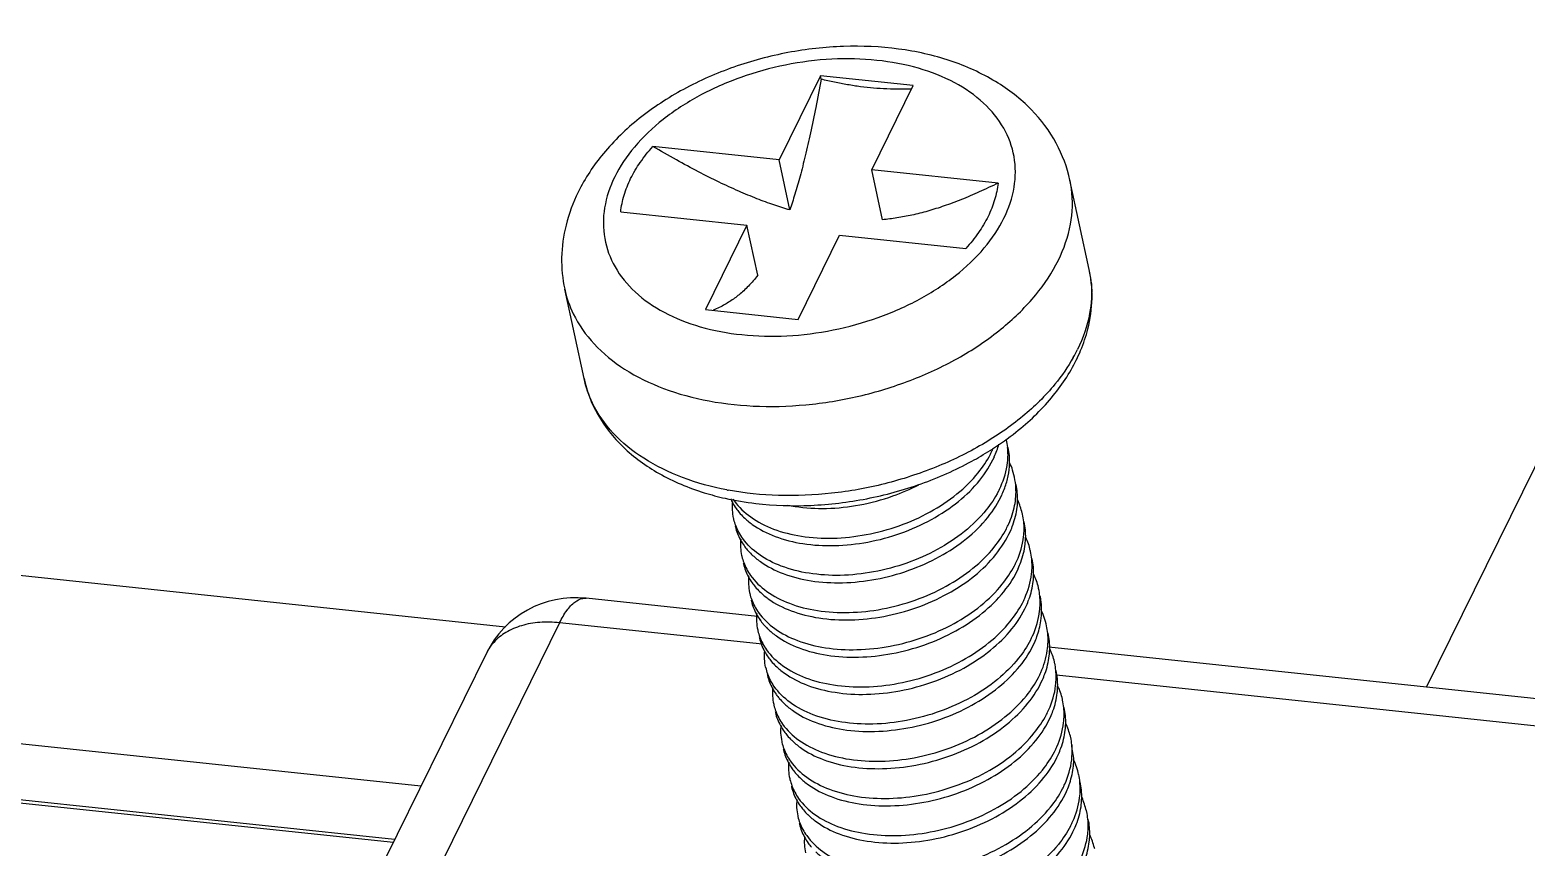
# Model space of a CAD drawing. Header units: millimetres. Extents: x 10368 to 13229, y -13270 to -11269.
# Drawn here: x 12221.61 to 12236.66, y -12121.19 to -12112.98 of the extents above; entities that cross this region are included whole.
import ezdxf

# ---------------------------------------------------------------- set-up
doc = ezdxf.new("R2010")
doc.units = ezdxf.units.MM

# ---------------------------------------------------------------- blocks, each defined once
blk = doc.blocks.new('u59')
at = {"color": 7, "linetype": 'Continuous'}
for p, q in [((-328.54, 144.576), (-276.921, 249.411)), ((-334.637, 150.723), (-335.055, 149.876)), ((-334.63, 150.687), (-334.637, 150.723)), ((-333.705, 150.624), (-334.637, 150.723)), ((-334.122, 149.777), (-333.705, 150.624)), ((-335.055, 149.876), (-336.325, 150.01)), ((-381.4, 149.789), (-337.807, 145.183)), ((-334.946, 149.373), (-335.055, 149.876)), ((-334.014, 149.274), (-334.122, 149.777)), ((-332.852, 149.643), (-334.122, 149.777)), ((-331.934, 148.775), (-332.128, 149.672)), ((-336.648, 149.353), (-335.378, 149.219)), ((-335.378, 149.219), (-335.795, 148.372)), ((-335.269, 148.716), (-335.378, 149.219)), ((-334.863, 148.273), (-334.446, 149.12)), ((-334.446, 149.12), (-333.175, 148.986)), ((-337.017, 147.679), (-337.211, 148.576)), ((-335.795, 148.372), (-334.863, 148.273)), ((-338.658, 143.578), (-381.34, 148.088)), ((-382.47, 147.615), (-338.935, 143.015)), ((-338.922, 143.042), (-381.377, 147.527)), ((-332.686, 146.687), (-332.705, 146.757)), ((-335.273, 145.287), (-336.996, 145.469)), ((-337.263, 145.222), (-342.244, 135.106)), ((-335.223, 145.007), (-337.263, 145.222)), ((-322.636, 143.952), (-332.341, 144.977)), ((-337.999, 144.917), (-342.98, 134.8)), ((-322.902, 143.705), (-332.264, 144.694))]:
    blk.add_line(p, q, dxfattribs=at)
for centre, radius, start, end in [((-332.978, 148.549), 1.068, 4.5647, 12.2501), ((-333.517, 148.693), 1.633, 330.5442, 333.7683), ((-333.545, 148.598), 1.653, 333.7734, 337.2464), ((-333.424, 146.919), 0.673, 5.6993, 12.1284), ((-334.593, 149.582), 3.109, 302.3149, 302.8257), ((-333.785, 147.362), 0.965, 332.4976, 335.753), ((-333.713, 147.262), 0.903, 335.7502, 340.0282), ((-333.662, 147.243), 0.849, 340.0241, 344.5813), ((-333.417, 146.842), 0.682, 358.4176, 12.1458), ((-333.473, 146.844), 0.738, 348.6999, 358.3944), ((-333.352, 146.542), 0.682, 18.4031, 24.7375), ((-333.352, 146.543), 0.681, 3.2591, 12.1522), ((-335.008, 149.547), 3.043, 259.1573, 259.4373), ((-335.034, 146.697), 0.557, 204.1666, 208.4019), ((-333.704, 146.988), 0.965, 332.4989, 335.753), ((-333.634, 146.889), 0.905, 335.749, 339.9376), ((-335.016, 146.706), 0.578, 208.4137, 215.4075), ((-334.991, 146.724), 0.608, 215.4191, 220.2756), ((-334.948, 146.761), 0.665, 220.2933, 225.8658), ((-333.263, 146.172), 0.673, 5.6993, 12.1284), ((-333.624, 146.614), 0.965, 332.4976, 335.753), ((-333.551, 146.514), 0.903, 335.7502, 340.0282), ((-334.935, 146.333), 0.578, 208.444, 215.4074), ((-334.911, 146.35), 0.608, 215.419, 220.2691), ((-334.868, 146.387), 0.665, 220.287, 225.8659), ((-333.182, 145.798), 0.673, 5.6993, 12.1284), ((-333.543, 146.24), 0.965, 332.4976, 335.753), ((-333.471, 146.14), 0.903, 335.7502, 340.0282), ((-334.855, 145.959), 0.578, 208.444, 215.4074), ((-334.83, 145.976), 0.608, 215.419, 220.2691), ((-334.787, 146.013), 0.665, 220.287, 225.8659), ((-333.101, 145.424), 0.673, 5.6993, 12.1284), ((-337.102, 144.475), 1, 83.9609, 153.8327), ((-333.462, 145.866), 0.965, 332.4976, 335.753), ((-333.39, 145.766), 0.903, 335.7502, 340.0282), ((-334.774, 145.585), 0.578, 208.444, 215.4074), ((-333.038, 145.045), 0.691, 12.293, 26.4694), ((-334.75, 145.603), 0.608, 215.419, 220.2691), ((-334.707, 145.639), 0.665, 220.287, 225.8659), ((-333.011, 145.051), 0.663, 5.733, 12.2327), ((-333.382, 145.493), 0.965, 332.4929, 335.7529), ((-333.31, 145.393), 0.904, 335.7494, 339.9927), ((-334.693, 145.211), 0.578, 208.5191, 215.4069), ((-334.669, 145.229), 0.608, 215.419, 220.2686), ((-334.626, 145.266), 0.665, 220.2865, 225.8659), ((-332.94, 144.676), 0.673, 5.6993, 12.1284), ((-333.301, 145.119), 0.965, 332.4976, 335.753), ((-333.229, 145.019), 0.903, 335.7502, 340.0282), ((-334.613, 144.838), 0.578, 208.444, 215.4074), ((-334.588, 144.855), 0.608, 215.419, 220.2691), ((-334.545, 144.892), 0.665, 220.287, 225.8659), ((-332.86, 144.303), 0.673, 5.6993, 12.1284), ((-333.221, 144.745), 0.965, 332.4976, 335.753), ((-333.148, 144.645), 0.903, 335.7502, 340.0282), ((-334.532, 144.464), 0.578, 208.444, 215.4074), ((-334.508, 144.481), 0.608, 215.419, 220.2691), ((-334.465, 144.518), 0.665, 220.287, 225.8659), ((-332.779, 143.929), 0.673, 5.6993, 12.1284), ((-333.14, 144.371), 0.965, 332.4976, 335.753), ((-333.068, 144.271), 0.903, 335.7502, 340.0282), ((-334.451, 144.09), 0.578, 208.444, 215.4074), ((-334.427, 144.107), 0.608, 215.419, 220.2691), ((-334.384, 144.144), 0.665, 220.287, 225.8659), ((-333.059, 143.997), 0.965, 332.4976, 335.753), ((-332.689, 143.556), 0.664, 5.6802, 12.1871), ((-332.987, 143.898), 0.904, 335.7499, 340.0166), ((-334.371, 143.716), 0.578, 208.444, 215.4074), ((-334.346, 143.734), 0.608, 215.419, 220.2691), ((-334.303, 143.77), 0.665, 220.287, 225.8659), ((-332.618, 143.181), 0.673, 5.6993, 12.1284), ((-332.979, 143.624), 0.965, 332.4976, 335.753), ((-332.906, 143.524), 0.903, 335.7502, 340.0282), ((-334.29, 143.342), 0.578, 208.444, 215.4074), ((-334.266, 143.36), 0.608, 215.419, 220.2691)]:
    blk.add_arc(centre, radius, start, end, dxfattribs=at)
for points, start_tangent, end_tangent in [([(-332.128, 149.672), (-332.266, 150.043), (-332.517, 150.382), (-332.876, 150.663), (-333.332, 150.872), (-333.852, 150.991), (-334.405, 151.017), (-334.965, 150.955), (-335.51, 150.809), (-336.016, 150.585), (-336.462, 150.291), (-336.821, 149.941), (-337.076, 149.552)], (-0.210869, 0.977514), (-0.441734, -0.897146)), ([(-332.792, 149.291), (-332.69, 149.601), (-332.691, 149.909), (-332.795, 150.195), (-332.997, 150.447), (-333.288, 150.651), (-333.652, 150.797), (-334.071, 150.877), (-334.524, 150.889), (-334.989, 150.83), (-335.441, 150.705), (-335.859, 150.519), (-336.221, 150.282), (-336.51, 150.005), (-336.708, 149.705)], (0.441734, 0.897146), (-0.441734, -0.897146)), ([(-334.63, 150.687), (-334.685, 150.404), (-334.739, 150.147), (-334.792, 149.916), (-334.844, 149.711), (-334.896, 149.531), (-334.946, 149.373)], (-0.185486, -0.982647), (-0.320445, -0.947267)), ([(-333.723, 150.587), (-333.834, 150.586), (-333.969, 150.589), (-334.103, 150.598), (-334.235, 150.612), (-334.366, 150.632), (-334.497, 150.657), (-334.63, 150.687)], (-0.999387, -0.035021), (-0.971154, 0.238451)), ([(-336.548, 149.688), (-336.451, 149.851), (-336.325, 150.01)], (0.441734, 0.897146), (0.673108, 0.739544)), ([(-334.946, 149.373), (-335.106, 149.423), (-335.277, 149.486), (-335.461, 149.562), (-335.657, 149.652), (-335.866, 149.757), (-336.088, 149.876), (-336.325, 150.01)], (-0.960593, 0.277958), (-0.866594, 0.499014)), ([(-336.708, 149.705), (-336.81, 149.395), (-336.809, 149.087), (-336.705, 148.801), (-336.503, 148.549), (-336.212, 148.345), (-335.848, 148.199), (-335.429, 148.119), (-334.976, 148.107), (-334.511, 148.166), (-334.059, 148.291), (-333.641, 148.477), (-333.279, 148.714), (-332.99, 148.991), (-332.792, 149.291)], (-0.441734, -0.897146), (0.441734, 0.897146)), ([(-336.648, 149.353), (-336.614, 149.521), (-336.548, 149.688)], (0.106327, 0.994331), (0.441734, 0.897146)), ([(-332.852, 149.643), (-333.041, 149.554), (-333.221, 149.477), (-333.394, 149.413), (-333.559, 149.361), (-333.718, 149.321), (-333.869, 149.293), (-334.014, 149.274)], (-0.898809, -0.43834), (-0.995587, -0.093845)), ([(-332.852, 149.643), (-332.886, 149.475), (-332.952, 149.308)], (-0.106327, -0.994331), (-0.441734, -0.897146)), ([(-332.245, 148.868), (-332.123, 149.229), (-332.113, 149.585), (-332.128, 149.672)], (0.441734, 0.897146), (-0.211857, 0.977301)), ([(-337.076, 149.552), (-337.198, 149.221), (-337.242, 148.893), (-337.211, 148.576)], (-0.441734, -0.897146), (0.210869, -0.977514)), ([(-332.952, 149.308), (-333.049, 149.145), (-333.175, 148.986)], (-0.441734, -0.897146), (-0.673108, -0.739544)), ([(-337.211, 148.576), (-337.125, 148.328), (-336.916, 148.026), (-336.61, 147.773), (-336.218, 147.579), (-335.759, 147.453), (-335.252, 147.399), (-334.72, 147.421), (-334.185, 147.517), (-333.672, 147.684), (-333.202, 147.913), (-332.797, 148.196), (-332.473, 148.519), (-332.245, 148.868)], (0.211857, -0.977301), (0.441734, 0.897146)), ([(-335.269, 148.716), (-335.315, 148.66), (-335.363, 148.607), (-335.41, 148.561), (-335.457, 148.521), (-335.503, 148.485), (-335.551, 148.453), (-335.601, 148.422), (-335.656, 148.393), (-335.718, 148.364)], (-0.607708, -0.794161), (-0.916433, -0.400188)), ([(-332.021, 147.959), (-331.948, 148.176), (-331.906, 148.481), (-331.934, 148.775)], (0.386564, 0.922263), (-0.210869, 0.977514)), ([(-331.913, 148.634), (-331.93, 148.332), (-332.052, 147.971)], (0.079803, -0.996811), (-0.441734, -0.897146)), ([(-332.095, 147.89), (-332.279, 147.621), (-332.603, 147.298), (-333.009, 147.016), (-333.479, 146.787), (-333.992, 146.62), (-334.526, 146.524), (-335.059, 146.502), (-335.566, 146.555)], (-0.491493, -0.870882), (-0.983054, 0.183314)), ([(-332.908, 146.97), (-332.672, 147.138), (-332.314, 147.485), (-332.062, 147.868)], (0.840319, 0.542092), (0.441734, 0.897146)), ([(-335.58, 146.558), (-336.025, 146.682), (-336.416, 146.876), (-336.723, 147.129), (-336.931, 147.431), (-337.017, 147.679)], (-0.982147, 0.188116), (-0.211857, 0.977301)), ([(-337.017, 147.679), (-336.879, 147.317), (-336.624, 146.991), (-336.262, 146.724), (-335.808, 146.53), (-335.597, 146.474)], (0.210869, -0.977514), (0.975867, -0.218365)), ([(-335.597, 146.474), (-335.289, 146.422), (-334.736, 146.403), (-334.173, 146.47), (-333.625, 146.62), (-333.117, 146.846), (-332.932, 146.955)], (0.975867, -0.218365), (0.845119, 0.534578)), ([(-335.517, 146.467), (-335.503, 146.446), (-335.34, 146.286), (-335.111, 146.165), (-334.83, 146.093), (-334.513, 146.073), (-334.178, 146.109), (-333.846, 146.198), (-333.536, 146.337), (-333.265, 146.518), (-333.051, 146.731), (-332.929, 146.916)], (0.544491, -0.838767), (0.461533, 0.887123)), ([(-332.825, 146.592), (-332.756, 146.834), (-332.755, 146.986)], (0.41041, 0.911901), (-0.099699, 0.995018)), ([(-335.411, 146.284), (-335.324, 146.211), (-335.095, 146.091), (-334.814, 146.018), (-334.497, 145.999), (-334.162, 146.034), (-333.83, 146.123), (-333.52, 146.262), (-333.249, 146.443), (-333.035, 146.656), (-332.889, 146.891)], (0.717132, -0.696937), (0.41041, 0.911901)), ([(-334.97, 146.405), (-334.894, 146.392), (-334.577, 146.372), (-334.243, 146.408), (-333.911, 146.497), (-333.65, 146.61)], (0.979648, -0.200722), (0.8894, 0.45713)), ([(-332.784, 146.578), (-332.749, 146.699)], (0.342689, 0.939449), (0.194819, 0.980839)), ([(-332.655, 146.449), (-332.67, 146.612)], (0.025892, 0.999665), (-0.21051, 0.977592)), ([(-332.849, 146.542), (-332.971, 146.357), (-333.19, 146.14), (-333.463, 145.959), (-333.769, 145.823), (-334.104, 145.734), (-334.44, 145.699), (-334.753, 145.72), (-335.032, 145.792), (-335.258, 145.911), (-335.419, 146.068), (-335.491, 146.201)], (-0.461513, -0.887133), (-0.350755, 0.936467)), ([(-335.331, 145.91), (-335.243, 145.837), (-335.014, 145.717), (-334.733, 145.644), (-334.416, 145.625), (-334.081, 145.66), (-333.749, 145.75), (-333.439, 145.888), (-333.169, 146.069), (-332.954, 146.282), (-332.809, 146.517)], (0.717132, -0.696937), (0.41041, 0.911901)), ([(-332.744, 146.218), (-332.685, 146.4), (-332.672, 146.582)], (0.41041, 0.911901), (-0.056715, 0.99839)), ([(-335.512, 146.273), (-335.521, 146.437)], (-0.209965, 0.977709), (0.095684, 0.995412)), ([(-332.703, 146.205), (-332.659, 146.385), (-332.655, 146.449)], (0.341218, 0.939984), (0.025892, 0.999665)), ([(-332.605, 146.313), (-332.608, 146.324), (-332.652, 146.454)], (-0.21051, 0.977592), (-0.417903, 0.908491)), ([(-335.491, 146.201), (-335.509, 146.259), (-335.512, 146.273)], (-0.350755, 0.936467), (-0.209965, 0.977709)), ([(-335.496, 146.198), (-335.494, 146.188), (-335.443, 146.057)], (0.210234, -0.977651), (0.475952, -0.879471)), ([(-335.41, 145.827), (-335.342, 145.699), (-335.179, 145.538), (-334.95, 145.418), (-334.669, 145.345), (-334.351, 145.326), (-334.017, 145.361), (-333.685, 145.451), (-333.374, 145.589), (-333.104, 145.77), (-332.89, 145.983), (-332.768, 146.168)], (0.350903, -0.936412), (0.461533, 0.887123)), ([(-332.663, 145.844), (-332.595, 146.086), (-332.593, 146.238)], (0.41041, 0.911901), (-0.099699, 0.995018)), ([(-332.574, 146.076), (-332.589, 146.238)], (0.025892, 0.999665), (-0.21051, 0.977592)), ([(-335.44, 146.062), (-335.431, 145.899)], (-0.095434, -0.995436), (0.210234, -0.977651)), ([(-335.25, 145.536), (-335.163, 145.463), (-334.934, 145.343), (-334.653, 145.271), (-334.335, 145.251), (-334.001, 145.287), (-333.669, 145.376), (-333.358, 145.515), (-333.088, 145.695), (-332.874, 145.909), (-332.728, 146.143)], (0.717132, -0.696937), (0.41041, 0.911901)), ([(-332.622, 145.832), (-332.579, 146.012), (-332.574, 146.076)], (0.341218, 0.939984), (0.025892, 0.999665)), ([(-332.525, 145.939), (-332.527, 145.95), (-332.572, 146.08)], (-0.21051, 0.977592), (-0.417903, 0.908491)), ([(-335.431, 145.899), (-335.429, 145.889), (-335.41, 145.827)], (0.210234, -0.977651), (0.350903, -0.936412)), ([(-332.583, 145.47), (-332.514, 145.713), (-332.513, 145.865)], (0.41041, 0.911901), (-0.099699, 0.995018)), ([(-332.494, 145.702), (-332.508, 145.864)], (0.025892, 0.999665), (-0.21051, 0.977592)), ([(-335.415, 145.824), (-335.413, 145.815), (-335.363, 145.684)], (0.210234, -0.977651), (0.475952, -0.879471)), ([(-335.33, 145.453), (-335.261, 145.325), (-335.098, 145.164), (-334.869, 145.044), (-334.588, 144.971), (-334.271, 144.952), (-333.936, 144.988), (-333.604, 145.077), (-333.294, 145.215), (-333.024, 145.396), (-332.809, 145.61), (-332.687, 145.795)], (0.350903, -0.936412), (0.461533, 0.887123)), ([(-335.169, 145.162), (-335.082, 145.09), (-334.853, 144.969), (-334.572, 144.897), (-334.255, 144.877), (-333.92, 144.913), (-333.588, 145.002), (-333.278, 145.141), (-333.007, 145.322), (-332.793, 145.535), (-332.647, 145.769)], (0.717132, -0.696937), (0.41041, 0.911901)), ([(-332.444, 145.565), (-332.446, 145.576), (-332.491, 145.707)], (-0.21051, 0.977592), (-0.417903, 0.908491)), ([(-335.36, 145.689), (-335.351, 145.525)], (-0.095434, -0.995436), (0.210234, -0.977651)), ([(-332.541, 145.458), (-332.498, 145.638), (-332.494, 145.702)], (0.341218, 0.939984), (0.025892, 0.999665)), ([(-337.263, 145.222), (-337.188, 145.348), (-337.109, 145.431), (-337.03, 145.468), (-336.997, 145.469)], (0.441734, 0.897146), (0.993802, -0.111161)), ([(-335.351, 145.525), (-335.349, 145.516), (-335.33, 145.453)], (0.210234, -0.977651), (0.350903, -0.936412)), ([(-335.335, 145.45), (-335.333, 145.441), (-335.282, 145.31)], (0.210234, -0.977651), (0.475952, -0.879471)), ([(-335.249, 145.079), (-335.181, 144.951), (-335.018, 144.791), (-334.789, 144.67), (-334.507, 144.598), (-334.19, 144.578), (-333.856, 144.614), (-333.524, 144.703), (-333.213, 144.842), (-332.943, 145.023), (-332.729, 145.236), (-332.607, 145.421)], (0.350903, -0.936412), (0.461533, 0.887123)), ([(-332.502, 145.096), (-332.434, 145.339), (-332.432, 145.491)], (0.41041, 0.911901), (-0.099699, 0.995018)), ([(-332.413, 145.352), (-332.421, 145.457), (-332.428, 145.491)], (-0.006819, 0.999977), (-0.211783, 0.977317)), ([(-335.279, 145.315), (-335.27, 145.151)], (-0.095434, -0.995436), (0.210234, -0.977651)), ([(-335.089, 144.789), (-335.001, 144.716), (-334.773, 144.595), (-334.491, 144.523), (-334.174, 144.503), (-333.84, 144.539), (-333.507, 144.628), (-333.197, 144.767), (-332.927, 144.948), (-332.712, 145.161), (-332.567, 145.395)], (0.717132, -0.696937), (0.41041, 0.911901)), ([(-332.461, 145.084), (-332.42, 145.241), (-332.413, 145.352)], (0.341791, 0.939776), (-0.006819, 0.999977)), ([(-337.263, 145.222), (-337.463, 145.226), (-337.646, 145.193), (-337.803, 145.125), (-337.925, 145.025), (-337.999, 144.917)], (-0.994465, 0.105072), (-0.442477, -0.89678)), ([(-335.27, 145.151), (-335.268, 145.142), (-335.249, 145.079)], (0.210234, -0.977651), (0.350903, -0.936412)), ([(-332.421, 144.723), (-332.356, 144.942), (-332.352, 145.117)], (0.41041, 0.911901), (-0.100223, 0.994965)), ([(-332.332, 144.954), (-332.347, 145.117)], (0.025892, 0.999665), (-0.21051, 0.977592)), ([(-335.254, 145.076), (-335.252, 145.067), (-335.201, 144.935)], (0.210234, -0.977651), (0.477113, -0.878842)), ([(-332.526, 145.047), (-332.646, 144.865), (-332.857, 144.653), (-333.125, 144.472), (-333.433, 144.333), (-333.771, 144.241), (-334.11, 144.204), (-334.424, 144.224), (-334.71, 144.297), (-334.943, 144.421), (-335.103, 144.582), (-335.168, 144.706)], (-0.461604, -0.887086), (-0.350985, 0.936381)), ([(-335.008, 144.415), (-334.921, 144.342), (-334.692, 144.222), (-334.411, 144.149), (-334.093, 144.13), (-333.759, 144.165), (-333.427, 144.254), (-333.116, 144.393), (-332.846, 144.574), (-332.632, 144.787), (-332.486, 145.022)], (0.717132, -0.696937), (0.41041, 0.911901)), ([(-332.38, 144.71), (-332.337, 144.89), (-332.332, 144.954)], (0.341218, 0.939984), (0.025892, 0.999665)), ([(-332.283, 144.818), (-332.285, 144.829), (-332.33, 144.959)], (-0.21051, 0.977592), (-0.417903, 0.908491)), ([(-335.19, 144.777), (-335.199, 144.94)], (-0.210554, 0.977582), (0.094419, 0.995533)), ([(-335.168, 144.706), (-335.188, 144.772), (-335.19, 144.777)], (-0.350985, 0.936381), (-0.210554, 0.977582)), ([(-335.173, 144.703), (-335.171, 144.693), (-335.121, 144.562)], (0.210234, -0.977651), (0.475952, -0.879471)), ([(-335.088, 144.332), (-335.019, 144.204), (-334.856, 144.043), (-334.627, 143.923), (-334.346, 143.85), (-334.029, 143.831), (-333.694, 143.866), (-333.362, 143.955), (-333.052, 144.094), (-332.782, 144.275), (-332.567, 144.488), (-332.445, 144.673)], (0.350903, -0.936412), (0.461533, 0.887123)), ([(-332.341, 144.349), (-332.272, 144.591), (-332.271, 144.743)], (0.41041, 0.911901), (-0.099699, 0.995018)), ([(-332.252, 144.581), (-332.267, 144.743)], (0.025892, 0.999665), (-0.21051, 0.977592)), ([(-335.118, 144.567), (-335.109, 144.404)], (-0.095434, -0.995436), (0.210234, -0.977651)), ([(-334.927, 144.041), (-334.84, 143.968), (-334.611, 143.848), (-334.33, 143.775), (-334.013, 143.756), (-333.678, 143.791), (-333.346, 143.881), (-333.036, 144.019), (-332.766, 144.2), (-332.551, 144.414), (-332.405, 144.648)], (0.717132, -0.696937), (0.41041, 0.911901)), ([(-332.299, 144.336), (-332.256, 144.516), (-332.252, 144.581)], (0.341218, 0.939984), (0.025892, 0.999665)), ([(-332.202, 144.444), (-332.204, 144.455), (-332.249, 144.585)], (-0.21051, 0.977592), (-0.417903, 0.908491)), ([(-335.109, 144.404), (-335.107, 144.394), (-335.088, 144.332)], (0.210234, -0.977651), (0.350903, -0.936412)), ([(-332.26, 143.975), (-332.192, 144.217), (-332.19, 144.369)], (0.41041, 0.911901), (-0.099699, 0.995018)), ([(-332.171, 144.207), (-332.186, 144.369)], (0.025892, 0.999665), (-0.21051, 0.977592)), ([(-335.093, 144.329), (-335.091, 144.319), (-335.04, 144.188)], (0.210234, -0.977651), (0.475952, -0.879471)), ([(-335.007, 143.958), (-334.939, 143.83), (-334.776, 143.669), (-334.547, 143.549), (-334.265, 143.476), (-333.948, 143.457), (-333.614, 143.492), (-333.282, 143.582), (-332.971, 143.72), (-332.701, 143.901), (-332.487, 144.115), (-332.365, 144.299)], (0.350903, -0.936412), (0.461533, 0.887123)), ([(-334.847, 143.667), (-334.76, 143.594), (-334.531, 143.474), (-334.249, 143.402), (-333.932, 143.382), (-333.598, 143.418), (-333.265, 143.507), (-332.955, 143.646), (-332.685, 143.826), (-332.471, 144.04), (-332.325, 144.274)], (0.717132, -0.696937), (0.41041, 0.911901)), ([(-332.219, 143.963), (-332.176, 144.143), (-332.171, 144.207)], (0.341218, 0.939984), (0.025892, 0.999665)), ([(-332.121, 144.07), (-332.124, 144.081), (-332.169, 144.211)], (-0.21051, 0.977592), (-0.417903, 0.908491)), ([(-335.037, 144.194), (-335.028, 144.03)], (-0.095434, -0.995436), (0.210234, -0.977651)), ([(-335.028, 144.03), (-335.026, 144.02), (-335.007, 143.958)], (0.210234, -0.977651), (0.350903, -0.936412)), ([(-335.012, 143.955), (-335.01, 143.946), (-334.96, 143.815)], (0.210234, -0.977651), (0.475952, -0.879471)), ([(-334.926, 143.584), (-334.858, 143.456), (-334.695, 143.295), (-334.466, 143.175), (-334.185, 143.103), (-333.868, 143.083), (-333.533, 143.119), (-333.201, 143.208), (-332.891, 143.347), (-332.62, 143.527), (-332.406, 143.741), (-332.284, 143.926)], (0.350903, -0.936412), (0.461533, 0.887123)), ([(-334.766, 143.293), (-334.679, 143.221), (-334.45, 143.1), (-334.169, 143.028), (-333.852, 143.008), (-333.517, 143.044), (-333.185, 143.133), (-332.875, 143.272), (-332.604, 143.453), (-332.39, 143.666), (-332.244, 143.9)], (0.717132, -0.696937), (0.41041, 0.911901)), ([(-332.18, 143.601), (-332.111, 143.844), (-332.11, 143.996)], (0.41041, 0.911901), (-0.099699, 0.995018)), ([(-332.09, 143.843), (-332.105, 143.992), (-332.105, 143.995)], (0.012541, 0.999921), (-0.211139, 0.977456)), ([(-334.957, 143.82), (-334.948, 143.656)], (-0.095434, -0.995436), (0.210234, -0.977651)), ([(-332.138, 143.589), (-332.096, 143.761), (-332.09, 143.843)], (0.341404, 0.939917), (0.012541, 0.999921)), ([(-332.041, 143.696), (-332.092, 143.846)], (-0.211139, 0.977456), (-0.429435, 0.903098)), ([(-334.948, 143.656), (-334.945, 143.647), (-334.926, 143.584)], (0.210234, -0.977651), (0.350903, -0.936412)), ([(-332.099, 143.227), (-332.031, 143.462), (-332.029, 143.622)], (0.41041, 0.911901), (-0.099797, 0.995008)), ([(-332.01, 143.459), (-332.025, 143.622)], (0.025892, 0.999665), (-0.21051, 0.977592)), ([(-334.931, 143.581), (-334.929, 143.572), (-334.879, 143.441)], (0.210234, -0.977651), (0.475952, -0.879471)), ([(-334.846, 143.21), (-334.777, 143.082), (-334.614, 142.922), (-334.386, 142.801), (-334.104, 142.729), (-333.787, 142.709), (-333.453, 142.745), (-333.12, 142.834), (-332.81, 142.973), (-332.54, 143.154), (-332.325, 143.367), (-332.203, 143.552)], (0.350903, -0.936412), (0.461533, 0.887123)), ([(-334.686, 142.92), (-334.598, 142.847), (-334.369, 142.726), (-334.088, 142.654), (-333.771, 142.635), (-333.436, 142.67), (-333.104, 142.759), (-332.794, 142.898), (-332.524, 143.079), (-332.309, 143.292), (-332.163, 143.526)], (0.717132, -0.696937), (0.41041, 0.911901)), ([(-332.057, 143.215), (-332.014, 143.395), (-332.01, 143.459)], (0.341218, 0.939984), (0.025892, 0.999665)), ([(-331.96, 143.323), (-331.963, 143.333), (-332.007, 143.464)], (-0.21051, 0.977592), (-0.417903, 0.908491)), ([(-334.876, 143.446), (-334.867, 143.282)], (-0.095434, -0.995436), (0.210234, -0.977651)), ([(-334.867, 143.282), (-334.865, 143.273), (-334.846, 143.21)], (0.210234, -0.977651), (0.350903, -0.936412)), ([(-334.851, 143.208), (-334.849, 143.198), (-334.798, 143.067)], (0.210234, -0.977651), (0.475952, -0.879471)), ([(-332.123, 143.178), (-332.245, 142.993), (-332.459, 142.78), (-332.729, 142.599), (-333.04, 142.46), (-333.372, 142.371), (-333.706, 142.335), (-334.024, 142.355), (-334.305, 142.427), (-334.534, 142.548), (-334.697, 142.708), (-334.765, 142.837)], (-0.461533, -0.887123), (-0.350903, 0.936412)), ([(-334.605, 142.546), (-334.518, 142.473), (-334.289, 142.353), (-334.007, 142.28), (-333.69, 142.261), (-333.356, 142.296), (-333.024, 142.386), (-332.713, 142.524), (-332.443, 142.705), (-332.229, 142.918), (-332.083, 143.153)], (0.717132, -0.696937), (0.41041, 0.911901)), ([(-332.018, 142.854), (-331.95, 143.096), (-331.948, 143.248)], (0.41041, 0.911901), (-0.099699, 0.995018)), ([(-331.929, 143.085), (-331.944, 143.248)], (0.025892, 0.999665), (-0.21051, 0.977592)), ([(-334.786, 142.909), (-334.795, 143.072)], (-0.210234, 0.977651), (0.095434, 0.995436)), ([(-331.977, 142.841), (-331.934, 143.021), (-331.929, 143.085)], (0.341218, 0.939984), (0.025892, 0.999665)), ([(-331.879, 142.949), (-331.882, 142.96), (-331.927, 143.09)], (-0.21051, 0.977592), (-0.417903, 0.908491))]:
    blk.add_spline(points, degree=3, dxfattribs=dict(at, start_tangent=start_tangent, end_tangent=end_tangent))

msp = doc.modelspace()

# ---------------------------------------------------------------- block references
msp.add_blockref('u59', (12564.199, -12264.161))

doc.saveas('drawing.dxf')
